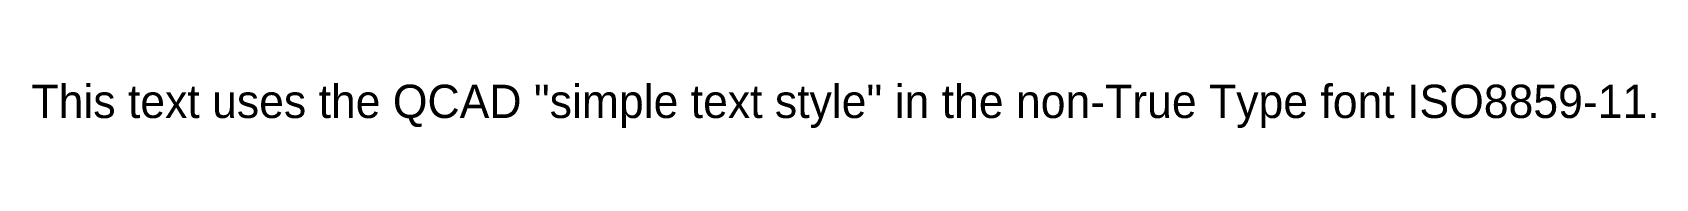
# Model space of a CAD drawing. Header units: millimetres. Extents: x 0 to 146, y -1 to 3.
import ezdxf

# ---------------------------------------------------------------- set-up
doc = ezdxf.new("R2010")
doc.units = ezdxf.units.MM
doc.layers.add('2. Mark (Vector)', color=5, linetype='Continuous', lineweight=5, true_color=0x0000ff)
doc.styles.add('textstyle15', font='ISO8859-11')

msp = doc.modelspace()

# ---------------------------------------------------------------- texts
at = {"layer": '2. Mark (Vector)', "style": 'textstyle15'}
msp.add_text('This text uses the QCAD "simple text style" in the non-True Type font ISO8859-11.', height=3, dxfattribs=at).set_placement((0, 0))

doc.saveas('drawing.dxf')
